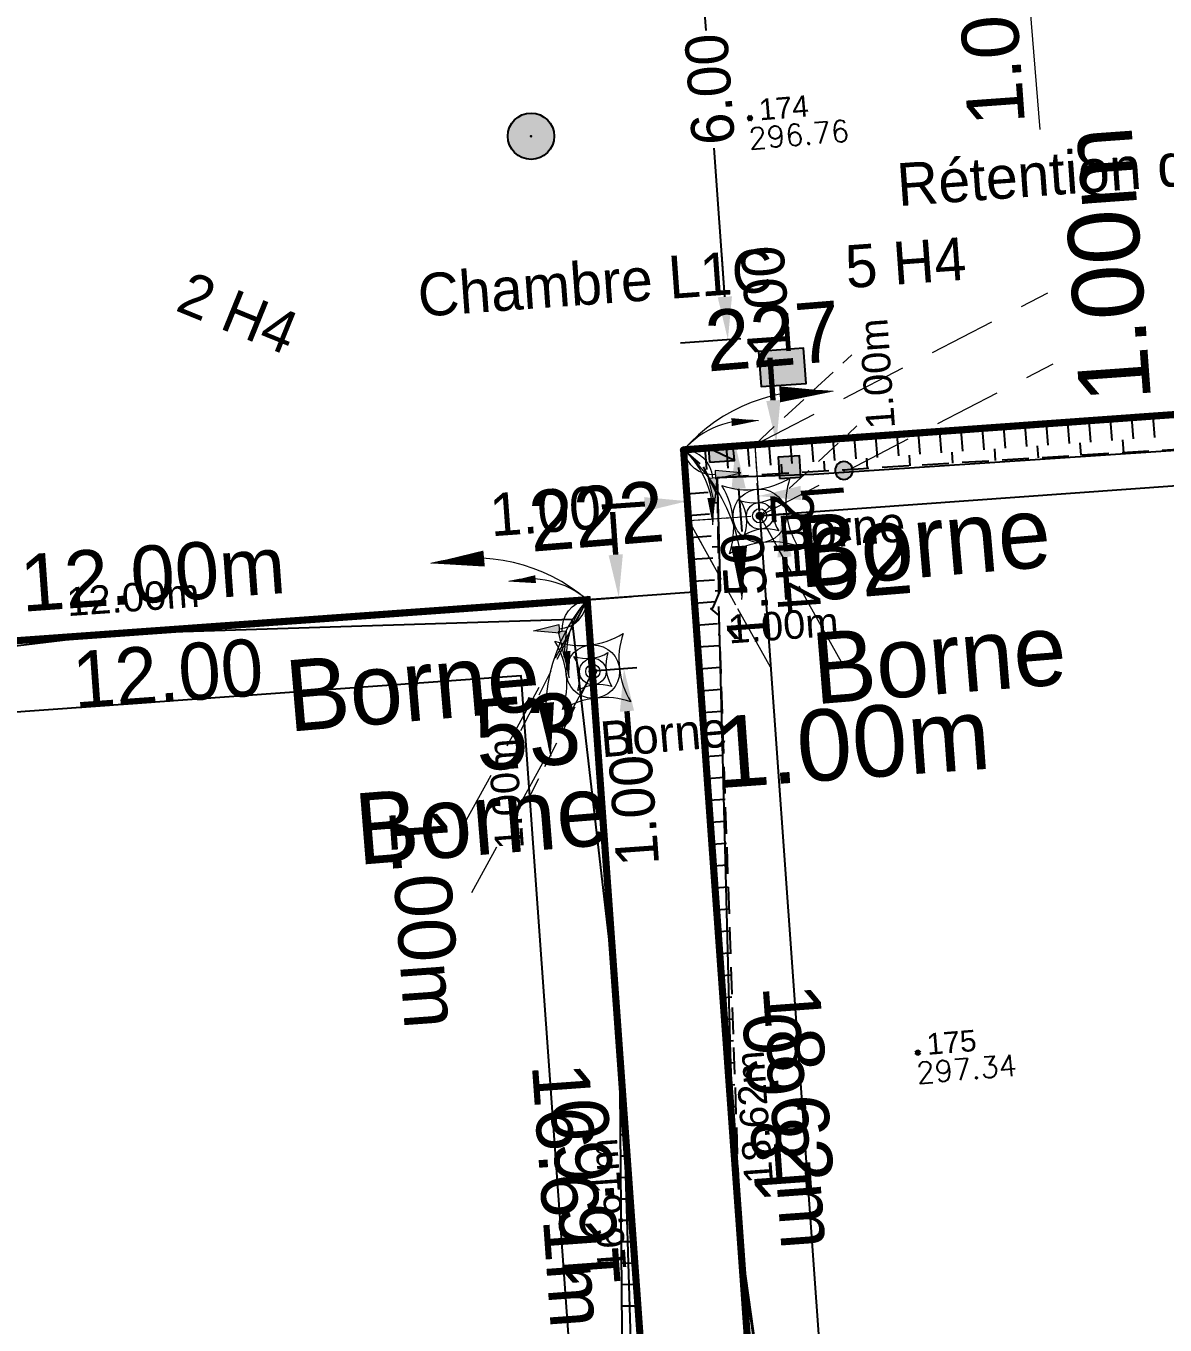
# Model space of a CAD drawing. Header units: metres. Extents: x 1851758 to 1852050, y 5187822 to 5188223.
# Drawn here: x 1851889.77 to 1851905.75, y 5187892.58 to 5187910.8 of the extents above; entities that cross this region are included whole.
import ezdxf
from ezdxf.enums import TextEntityAlignment as Align

# ---------------------------------------------------------------- set-up
doc = ezdxf.new("R2010")
doc.units = ezdxf.units.M
doc.header["$LTSCALE"] = 2.5
doc.header["$PDMODE"] = 35
doc.header["$PDSIZE"] = 0.03
doc.linetypes.add('L8', pattern=[0.225, 0.15, -0.075])
doc.layers.get('0').update_dxf_attribs({"linetype": 'CONTINUOUS', "lineweight": 30})
doc.layers.get('Defpoints').update_dxf_attribs({"linetype": 'CONTINUOUS'})
for name, color, linetype, plot in [('N', 1, 'CONTINUOUS', False), ('PRO_PAR_CONT_DA', 40, 'CONTINUOUS', False), ('PRO_PAR_CONT_DA_D', 7, 'CONTINUOUS', False)]:
    doc.layers.add(name, color=color, linetype=linetype, plot=plot)
for name, color, linetype, lineweight in [('P', 7, 'CONTINUOUS', 50), ('PRO_DEMOL_P', 7, 'CONTINUOUS', 50), ('PRO_IMP_REP', 6, 'CONTINUOUS', 15), ('PRO_IMP_REP_VENTE', 6, 'CONTINUOUS', 15), ('PRO_PAR', 1, 'CONTINUOUS', 35), ('PRO_PAR_COT', 200, 'CONTINUOUS', 20), ('PRO_PAR_COT_DA', 150, 'CONTINUOUS', 20), ('PRO_PAR_COT_VENTE', 150, 'CONTINUOUS', 20), ('PRO_PAR_DA', 1, 'CONTINUOUS', 35), ('PRO_PAR_P', 7, 'CONTINUOUS', 70), ('PRO_PAR_P_DA', 7, 'CONTINUOUS', 70), ('PRO_PAR_SURF', 157, 'CONTINUOUS', 20), ('Z', 7, 'CONTINUOUS', 9)]:
    doc.layers.add(name, color=color, linetype=linetype, lineweight=lineweight)
for name, color, linetype in [('PFM_VRD ET 2D', 7, 'CONTINUOUS'), ('PRO_PAR_N', 6, 'CONTINUOUS'), ('PRO_PAR_N_DA', 6, 'CONTINUOUS'), ('PRO_RES_EP_TXT', 5, 'CONTINUOUS'), ('PRO_RES_TEL_TXT', 84, 'CONTINUOUS'), ('PRO_VOI', 7, 'CONTINUOUS'), ('PRO_VOI_COTATION', 232, 'CONTINUOUS'), ('PRO_VOI_PLANCHETTES', 232, 'CONTINUOUS'), ('PRO_VOI_TAMPON', 5, 'CONTINUOUS')]:
    doc.layers.add(name, color=color, linetype=linetype)
doc.styles.add('_ECRITURE', font='NEWSGOTN.TTF')
doc.styles.add('Ecriture', font='NEWSGOTN.TTF')
doc.styles.add('SIMPLEX', font='SIMPLEX.SHX', dxfattribs={"oblique": 27})
doc.styles.get("Standard").update_dxf_attribs({"font": 'arial.ttf'})
doc.dimstyles.new('Voirie', dxfattribs={"dimtxt": 0.6, "dimasz": 0.6, "dimexe": 0.18, "dimexo": 0.0625, "dimgap": 0, "dimtad": 0, "dimzin": 0, "dimdsep": 46, "dimtxsty": 'Ecriture', "dimcen": 0.04, "dimclrd": 256, "dimclre": 256, "dimclrt": 256, "dimaunit": 2, "dimadec": 3, "dimazin": 0, "dimtfac": 1, "dimtofl": 0, "dimtmove": 0, "dimatfit": 0, "dimfxl": 0, "dimtolj": 1, "dimtzin": 0, "dimlwd": -1, "dimarcsym": 0})

# ---------------------------------------------------------------- blocks, each defined once
blk = doc.blocks.new('TCPOINT')
blk.add_point((0, 0))
at = {"layer": 'N'}
blk.add_attdef('MAT', (0.2, 0.2), '', height=0.34, dxfattribs=at)
at = {"layer": 'Z', "style": 'SIMPLEX'}
blk.add_attdef('ALT', (0.2, -0.54), '', height=0.34, dxfattribs=at)
blk = doc.blocks.new('*D71')
at = {"layer": 'Defpoints', "color": 0}
for p in [(1851898.886, 5187906.354), (1851899.615, 5187906.406), (1851898.993, 5187904.858)]:
    blk.add_point(p, dxfattribs=at)
at = {"layer": 'PRO_VOI_COTATION'}
for p, q in [((1851899.572, 5187907.005), (1851899.529, 5187907.603)), ((1851899.766, 5187904.312), (1851899.809, 5187903.713))]:
    blk.add_line(p, q, dxfattribs=at)
at = {"layer": 'PRO_VOI_COTATION', "lineweight": -2}
for p, q in [((1851898.948, 5187906.358), (1851899.795, 5187906.419)), ((1851899.055, 5187904.862), (1851899.902, 5187904.923))]:
    blk.add_line(p, q, dxfattribs=at)
at = {"layer": 'PRO_VOI_COTATION'}
for points in [[(1851899.472, 5187906.998), (1851899.672, 5187907.012), (1851899.615, 5187906.406)], [(1851899.666, 5187904.304), (1851899.865, 5187904.319), (1851899.723, 5187904.91)]]:
    blk.add_solid(points, dxfattribs=at)
at = {"layer": 'PRO_VOI_COTATION', "insert": (1851899.866, 5187902.918), "char_height": 0.6, "attachment_point": 5, "rotation": 94.1089, "style": 'Ecriture'}
blk.add_mtext('\\A1;1.50', dxfattribs=at)
blk = doc.blocks.new('*D72')
at = {"layer": 'Defpoints', "color": 0}
for p in [(1851898.456, 5187912.338), (1851899.185, 5187912.391), (1851898.886, 5187906.354)]:
    blk.add_point(p, dxfattribs=at)
at = {"layer": 'PRO_VOI_COTATION', "lineweight": -2}
for p, q in [((1851898.518, 5187912.343), (1851899.365, 5187912.404)), ((1851898.948, 5187906.358), (1851899.795, 5187906.419))]:
    blk.add_line(p, q, dxfattribs=at)
at = {"layer": 'PRO_VOI_COTATION'}
for p, q in [((1851899.228, 5187911.792), (1851899.304, 5187910.742)), ((1851899.572, 5187907.005), (1851899.422, 5187909.09))]:
    blk.add_line(p, q, dxfattribs=at)
for points in [[(1851899.129, 5187911.785), (1851899.328, 5187911.8), (1851899.185, 5187912.391)], [(1851899.472, 5187906.998), (1851899.672, 5187907.012), (1851899.615, 5187906.406)]]:
    blk.add_solid(points, dxfattribs=at)
at = {"layer": 'PRO_VOI_COTATION', "insert": (1851899.363, 5187909.916), "char_height": 0.6, "attachment_point": 5, "rotation": 94.1089, "style": 'Ecriture'}
blk.add_mtext('\\A1;6.00', dxfattribs=at)
blk = doc.blocks.new('ASS02')
h = blk.add_hatch(color=256)
h.dxf.hatch_style = 1
h.paths.add_polyline_path([(0.5, -0.5), (0.5, 0.5), (-0.5, 0.5), (-0.5, -0.5)])
blk.add_lwpolyline([(0.5, -0.5), (0.5, 0.5), (-0.5, 0.5), (-0.5, -0.5)], close=True)
blk = doc.blocks.new('ASS03')
h = blk.add_hatch(color=256)
h.dxf.hatch_style = 1
edge = h.paths.add_edge_path()
edge.add_arc((0, 0), 0.5, 0, 360)
for radius in [0.5, 0.01]:
    blk.add_circle((0, 0), radius)
blk = doc.blocks.new('fleche cote')
blk.add_hatch(color=0).paths.add_polyline_path([(-0.524, -0.399), (-0.524, -0.55), (-0.975, -0.475)])
at = {"color": 0}
blk.add_lwpolyline([(-0.524, -0.475, 0.385882), (0, 0)], format="xyb", dxfattribs=at)
blk.add_lwpolyline([(-0.524, -0.399), (-0.524, -0.55), (-0.975, -0.475)], close=True, dxfattribs=at)
blk = doc.blocks.new('fleche cote2')
blk.add_hatch(color=0).paths.add_polyline_path([(-0.524, 0.399), (-0.524, 0.55), (-0.975, 0.475)])
at = {"color": 0}
blk.add_lwpolyline([(-0.524, 0.399), (-0.524, 0.55), (-0.975, 0.475)], close=True, dxfattribs=at)
blk.add_lwpolyline([(-0.524, 0.475, -0.385882), (0, 0)], format="xyb", dxfattribs=at)
blk = doc.blocks.new('*D102')
at = {"layer": 'Defpoints', "color": 0}
for p in [(1851897.64, 5187902.755), (1851897.712, 5187901.758), (1851898.156, 5187901.79)]:
    blk.add_point(p, dxfattribs=at)
at = {"layer": 'PRO_PAR_P'}
for p, q in [((1851898.041, 5187903.386), (1851897.998, 5187903.984)), ((1851898.199, 5187901.191), (1851898.242, 5187900.593))]:
    blk.add_line(p, q, dxfattribs=at)
at = {"layer": 'PRO_PAR_P', "lineweight": -2}
for p, q in [((1851897.703, 5187902.76), (1851898.264, 5187902.8)), ((1851897.774, 5187901.762), (1851898.335, 5187901.803))]:
    blk.add_line(p, q, dxfattribs=at)
at = {"layer": 'PRO_PAR_P'}
for points in [[(1851897.941, 5187903.379), (1851898.141, 5187903.393), (1851898.084, 5187902.787)], [(1851898.099, 5187901.184), (1851898.298, 5187901.199), (1851898.156, 5187901.79)]]:
    blk.add_solid(points, dxfattribs=at)
at = {"layer": 'PRO_PAR_P', "insert": (1851898.299, 5187899.798), "char_height": 0.6, "attachment_point": 5, "rotation": 94.1089, "style": 'Ecriture'}
blk.add_mtext('\\A1;1.00', dxfattribs=at)
blk = doc.blocks.new('*D103')
at = {"layer": 'Defpoints', "color": 0}
for p in [(1851899.991, 5187904.929), (1851900.295, 5187904.951), (1851900.062, 5187903.932)]:
    blk.add_point(p, dxfattribs=at)
at = {"layer": 'PRO_PAR_P'}
for p, q in [((1851900.252, 5187905.55), (1851900.209, 5187906.148)), ((1851900.41, 5187903.355), (1851900.453, 5187902.757))]:
    blk.add_line(p, q, dxfattribs=at)
at = {"layer": 'PRO_PAR_P', "lineweight": -2}
for p, q in [((1851900.053, 5187904.934), (1851900.475, 5187904.964)), ((1851900.125, 5187903.936), (1851900.547, 5187903.967))]:
    blk.add_line(p, q, dxfattribs=at)
at = {"layer": 'PRO_PAR_P'}
for points in [[(1851900.153, 5187905.543), (1851900.352, 5187905.557), (1851900.295, 5187904.951)], [(1851900.31, 5187903.348), (1851900.51, 5187903.363), (1851900.367, 5187903.954)]]:
    blk.add_solid(points, dxfattribs=at)
at = {"layer": 'PRO_PAR_P', "insert": (1851900.152, 5187906.943), "char_height": 0.6, "attachment_point": 5, "rotation": 94.1089, "style": 'Ecriture'}
blk.add_mtext('\\A1;1.00', dxfattribs=at)
blk = doc.blocks.new('*D104')
at = {"layer": 'Defpoints', "color": 0}
for p in [(1851899.045, 5187904.138), (1851900.062, 5187903.932), (1851899.065, 5187903.86)]:
    blk.add_point(p, dxfattribs=at)
at = {"layer": 'PRO_PAR_P', "lineweight": -2}
for p, q in [((1851899.06, 5187903.923), (1851899.032, 5187904.317)), ((1851900.058, 5187903.994), (1851900.029, 5187904.389))]:
    blk.add_line(p, q, dxfattribs=at)
at = {"layer": 'PRO_PAR_P'}
for p, q in [((1851900.641, 5187904.252), (1851901.239, 5187904.295)), ((1851898.446, 5187904.095), (1851897.848, 5187904.052))]:
    blk.add_line(p, q, dxfattribs=at)
for points in [[(1851900.634, 5187904.352), (1851900.648, 5187904.153), (1851900.042, 5187904.209)], [(1851898.439, 5187904.194), (1851898.454, 5187903.995), (1851899.045, 5187904.138)]]:
    blk.add_solid(points, dxfattribs=at)
at = {"layer": 'PRO_PAR_P', "insert": (1851897.053, 5187903.995), "char_height": 0.6, "attachment_point": 5, "rotation": 4.1089, "style": 'Ecriture'}
blk.add_mtext('\\A1;1.00', dxfattribs=at)
blk = doc.blocks.new('BORNE IMP')
at = {"layer": 'PRO_IMP_REP'}
for radius in [0.375, 0.1]:
    blk.add_circle((0, 0), radius, dxfattribs=at)
for centre, start, end in [((-0.047, 1.518), 246.9187, 296.6535), ((-1.518, -0.047), 336.9187, 26.6535), ((1.518, 0.047), 156.9187, 206.6535), ((0.047, -1.518), 66.9187, 116.6535)]:
    blk.add_arc(centre, 1.144, start, end, dxfattribs=at)
blk = doc.blocks.new('PAR REP VENTE')
at = {"layer": 'PRO_IMP_REP_VENTE'}
for radius in [0.375, 0.1]:
    blk.add_circle((0, 0), radius, dxfattribs=at)
for centre, start, end in [((-0.17, 1.509), 251.5595, 301.2943), ((-1.509, -0.17), 341.5595, 31.2943), ((1.509, 0.17), 161.5595, 211.2943), ((0.17, -1.509), 71.5595, 121.2943)]:
    blk.add_arc(centre, 1.144, start, end, dxfattribs=at)
blk = doc.blocks.new('PRO_PAR_COT_02B')
at = {"layer": 'PRO_PAR_COT_DA'}
blk.add_lwpolyline([(-2.153, -0.666, 0, 0.225, 0), (-1.401, -0.68, 0.225, 0.225, 0)], format="xyseb", dxfattribs=at)
blk.add_arc((-1.72, 1.75), 2.454, 259.8455, 314.5074, dxfattribs=at)
blk = doc.blocks.new('PRO_PAR_COT_01B')
at = {"layer": 'PRO_PAR_COT_DA'}
blk.add_lwpolyline([(-2.153, 0.666, 0, 0.225, 0), (-1.401, 0.68, 0.225, 0.225, 0)], format="xyseb", dxfattribs=at)
blk.add_arc((-1.72, -1.75), 2.454, 45.4926, 100.1545, dxfattribs=at)

msp = doc.modelspace()

# ---------------------------------------------------------------- hatches: boundary and pattern name
at = {"layer": 'PRO_VOI_PLANCHETTES'}
h = msp.add_hatch(color=256, dxfattribs=at)
h.dxf.hatch_style = 1
h.paths.add_polyline_path([(1851899.136, 5187902.863), (1851900.494, 5187883.965), (1851977.187, 5187889.419), (1851978.221, 5187892.236), (1851977.132, 5187910.471), (1851977.162, 5187910.473), (1851978.251, 5187892.231), (1851977.209, 5187889.391), (1851900.466, 5187883.933), (1851899.106, 5187902.861)])
h = msp.add_hatch(color=256, dxfattribs=at)
h.dxf.hatch_style = 1
edge = h.paths.add_edge_path()
edge.add_arc((1851926.425, 5187498.208), 386.625, 94.06801, 99.38065, ccw=False)
edge.add_line((1851898.998, 5187883.859), (1851897.64, 5187902.755))
edge.add_line((1851897.64, 5187902.755), (1851897.67, 5187902.758))
edge.add_line((1851897.67, 5187902.758), (1851899.03, 5187883.831))
edge.add_line((1851899.03, 5187883.831), (1851899.001, 5187883.829))
edge.add_arc((1851926.425, 5187498.208), 386.595, 94.06785, 99.38086)
edge.add_line((1851863.412, 5187879.633), (1851863.408, 5187879.663))
at = {"layer": 'PRO_VOI_TAMPON'}
h = msp.add_hatch(color=256, dxfattribs=at)
h.dxf.hatch_style = 1
h.paths.add_polyline_path([(1851899.357, 5187904.683), (1851899.706, 5187904.708), (1851899.691, 5187904.908), (1851899.342, 5187904.883)])

# ---------------------------------------------------------------- linework, layer by layer
at = {"layer": 'PFM_VRD ET 2D', "flags": 128}
for points in [[(1851938.817, 5187906.989), (1851932.257, 5187906.617), (1851924.76, 5187906.295), (1851916.449, 5187905.748), (1851909.004, 5187905.053), (1851900.823, 5187904.51), (1851899.466, 5187904.467), (1851899.508, 5187902.89), (1851899.399, 5187902.635), (1851899.377, 5187902.626), (1851899.486, 5187902.532), (1851899.647, 5187896.387), (1851899.719, 5187894.33), (1851899.775, 5187893.796), (1851901.077, 5187884.6), (1851904.205, 5187884.671), (1851906.996, 5187884.818), (1851919.346, 5187885.497), (1851921.271, 5187885.509), (1851922.767, 5187885.519), (1851936.133, 5187887.535)], [(1851885.69, 5187901.637), (1851891.055, 5187902.282), (1851891.67, 5187902.301), (1851897.432, 5187902.482), (1851897.425, 5187902.475), (1851898.123, 5187896.456), (1851898.125, 5187896.379), (1851898.255, 5187892.215)]]:
    msp.add_lwpolyline(points, dxfattribs=at)
at = {"layer": 'PRO_PAR', "const_width": 0.1, "flags": 128}
for points in [[(1851898.831, 5187886.183), (1851897.64, 5187902.755), (1851885.671, 5187901.896), (1851884.704, 5187915.361)], [(1851978.077, 5187891.845), (1851978.221, 5187892.236), (1851977.132, 5187910.471), (1851898.993, 5187904.858)], [(1851898.993, 5187904.858), (1851900.327, 5187886.29)]]:
    msp.add_lwpolyline(points, dxfattribs=at)
at = {"layer": 'PRO_PAR_CONT_DA', "flags": 128}
msp.add_lwpolyline([(1851940.223, 5187919.349), (1851911.879, 5187917.313), (1851912.166, 5187913.323), (1851908.675, 5187913.073), (1851908.388, 5187917.062), (1851884.704, 5187915.361), (1851885.403, 5187905.626), (1851885.671, 5187901.896), (1851897.64, 5187902.755), (1851898.831, 5187886.183), (1851862.946, 5187883.619), (1851863.48, 5187879.051), (1851981.371, 5187888.402)], dxfattribs=at)
for points in [[(1851978.077, 5187891.845), (1851978.221, 5187892.236), (1851977.132, 5187910.471), (1851898.993, 5187904.858), (1851900.327, 5187886.29)], [(1851862.946, 5187883.619), (1851898.831, 5187886.183), (1851897.64, 5187902.755), (1851885.671, 5187901.896), (1851885.403, 5187905.626), (1851860.715, 5187902.701)]]:
    msp.add_lwpolyline(points, close=True, dxfattribs=at)
at = {"layer": 'PRO_PAR_CONT_DA_D', "flags": 128}
for points in [[(1851977.187, 5187892.783), (1851976.194, 5187909.401), (1851900.062, 5187903.932), (1851901.253, 5187887.359)], [(1851863.828, 5187884.685), (1851897.762, 5187887.109), (1851896.714, 5187901.686), (1851884.745, 5187900.826), (1851884.481, 5187904.51), (1851861.825, 5187901.825)]]:
    msp.add_lwpolyline(points, close=True, dxfattribs=at)
at = {"layer": 'PRO_PAR_COT_DA', "flags": 128}
msp.add_lwpolyline([(1851908.649, 5187913.343), (1851903.731, 5187912.568), (1851903.992, 5187909.353)], dxfattribs=at)
at = {"layer": 'PRO_PAR_COT_DA', "linetype": 'L8', "ltscale": 2.5, "flags": 128}
for points in [[(1851899.991, 5187904.929), (1851904.105, 5187907.062)], [(1851900.062, 5187903.932), (1851904.177, 5187906.065)], [(1851899.991, 5187904.929), (1851900.062, 5187903.932), (1851899.065, 5187903.86)], [(1851900.062, 5187903.932), (1851901.371, 5187901.588)], [(1851899.065, 5187903.86), (1851900.374, 5187901.516)], [(1851897.64, 5187902.755), (1851895.942, 5187899.662)], [(1851897.72, 5187901.748), (1851896.015, 5187898.643)]]:
    msp.add_lwpolyline(points, dxfattribs=at)
at = {"layer": 'PRO_PAR_COT_VENTE', "linetype": 'L8', "flags": 128}
for points in [[(1851899.991, 5187904.929), (1851901.352, 5187906.19)], [(1851900.062, 5187903.932), (1851901.424, 5187905.193)], [(1851899.991, 5187904.929), (1851900.062, 5187903.932), (1851899.065, 5187903.86)], [(1851900.062, 5187903.932), (1851900.72, 5187902.755)], [(1851899.065, 5187903.86), (1851899.722, 5187902.683)], [(1851897.64, 5187902.755), (1851896.702, 5187900.907)], [(1851897.72, 5187901.748), (1851896.84, 5187900.015)]]:
    msp.add_lwpolyline(points, dxfattribs=at)
at = {"layer": 'PRO_PAR_COT_VENTE'}
for points in [[(1851900.043, 5187905.267, 0, 0.112, 0), (1851899.667, 5187905.247, 0.112, 0.112, 0)], [(1851899.402, 5187903.808, 0, 0.112, 0), (1851899.383, 5187904.183, 0.112, 0.112, 0)], [(1851896.543, 5187903.01, 0, 0.112, 0), (1851896.917, 5187903.044, 0.112, 0.112, 0)], [(1851897.386, 5187901.658, 0, 0.112, 0), (1851897.351, 5187902.032, 0.112, 0.112, 0)]]:
    msp.add_lwpolyline(points, format="xyseb", dxfattribs=at)
for centre, start, end in [((1851899.914, 5187904.046), 83.9544, 138.6163), ((1851898.182, 5187903.937), 353.9544, 48.6163), ((1851896.845, 5187901.821), 49.6016, 104.2634), ((1851898.575, 5187901.96), 139.6016, 194.2634)]:
    msp.add_arc(centre, 1.227, start, end, dxfattribs=at)
at = {"layer": 'PRO_PAR_DA', "flags": 128}
for points in [[(1851898.831, 5187886.183), (1851897.64, 5187902.755), (1851885.671, 5187901.896), (1851884.704, 5187915.361)], [(1851978.077, 5187891.845), (1851978.221, 5187892.236), (1851977.132, 5187910.471), (1851898.993, 5187904.858)], [(1851898.993, 5187904.858), (1851900.327, 5187886.29)]]:
    msp.add_lwpolyline(points, dxfattribs=at)
at = {"layer": 'PRO_PAR_SURF', "flags": 128}
for points in [[(1851979.459, 5187919.524), (1851978.181, 5187918.066), (1851896.96, 5187912.231), (1851896.78, 5187914.725), (1851884.811, 5187913.865), (1851885.671, 5187901.896), (1851897.64, 5187902.755), (1851899.225, 5187880.697), (1851981.487, 5187886.528)], [(1851898.993, 5187904.858), (1851977.132, 5187910.471), (1851978.221, 5187892.236), (1851977.187, 5187889.419), (1851900.494, 5187883.965)], [(1851977.132, 5187910.471), (1851898.993, 5187904.858), (1851900.494, 5187883.965), (1851977.187, 5187889.419), (1851978.221, 5187892.236)], [(1851977.132, 5187910.471), (1851978.221, 5187892.236), (1851978.077, 5187891.845), (1851900.327, 5187886.29), (1851898.993, 5187904.858)], [(1851897.64, 5187902.755), (1851885.671, 5187901.896), (1851885.403, 5187905.626), (1851860.715, 5187902.701), (1851862.946, 5187883.619), (1851898.831, 5187886.183)]]:
    msp.add_lwpolyline(points, close=True, dxfattribs=at)
at = {"layer": 'PRO_VOI', "color": 32}
for p, q in [((1851903.783, 5187905.202, 296.131), (1851903.805, 5187904.903, 296.131)), ((1851904.083, 5187905.223, 296.131), (1851904.104, 5187904.924, 296.131)), ((1851904.382, 5187905.245, 296.131), (1851904.403, 5187904.946, 296.131)), ((1851904.681, 5187905.266, 296.131), (1851904.703, 5187904.967, 296.131)), ((1851904.981, 5187905.288, 296.131), (1851905.002, 5187904.989, 296.131)), ((1851905.28, 5187905.309, 296.131), (1851905.302, 5187905.01, 296.131)), ((1851905.58, 5187905.331, 296.131), (1851905.601, 5187905.032, 296.131)), ((1851901.388, 5187905.03, 296.131), (1851901.41, 5187904.731, 296.131)), ((1851901.688, 5187905.051, 296.131), (1851901.709, 5187904.752, 296.131)), ((1851901.987, 5187905.073, 296.131), (1851902.008, 5187904.774, 296.131)), ((1851902.286, 5187905.094, 296.131), (1851902.308, 5187904.795, 296.131)), ((1851902.586, 5187905.116, 296.131), (1851902.607, 5187904.817, 296.131)), ((1851902.885, 5187905.137, 296.131), (1851902.907, 5187904.838, 296.131)), ((1851903.184, 5187905.159, 296.131), (1851903.206, 5187904.86, 296.131)), ((1851903.484, 5187905.18, 296.131), (1851903.505, 5187904.881, 296.131)), ((1851898.993, 5187904.858, 296.131), (1851899.22, 5187904.661, 296.131)), ((1851899.292, 5187904.879, 296.131), (1851899.314, 5187904.58, 296.131)), ((1851899.592, 5187904.901, 296.131), (1851899.613, 5187904.601, 296.131)), ((1851899.891, 5187904.922, 296.131), (1851899.913, 5187904.623, 296.131)), ((1851900.191, 5187904.944, 296.131), (1851900.212, 5187904.645, 296.131)), ((1851900.49, 5187904.965, 296.131), (1851900.512, 5187904.666, 296.131)), ((1851900.789, 5187904.987, 296.131), (1851900.811, 5187904.688, 296.131)), ((1851901.089, 5187905.008, 296.131), (1851901.11, 5187904.709, 296.131)), ((1851902.757, 5187904.827, 296.131), (1851902.768, 5187904.67, 296.131)), ((1851903.356, 5187904.87, 296.131), (1851903.367, 5187904.707, 296.131)), ((1851903.954, 5187904.913, 296.131), (1851903.967, 5187904.744, 296.131)), ((1851904.553, 5187904.956, 296.131), (1851904.566, 5187904.781, 296.131)), ((1851905.152, 5187904.999, 296.131), (1851905.165, 5187904.817, 296.131)), ((1851900.362, 5187904.655, 296.131), (1851900.371, 5187904.523, 296.131)), ((1851900.961, 5187904.698, 296.131), (1851900.971, 5187904.56, 296.131)), ((1851901.559, 5187904.741, 296.131), (1851901.57, 5187904.597, 296.131)), ((1851902.158, 5187904.784, 296.131), (1851902.169, 5187904.633, 296.131)), ((1851899.015, 5187904.55, 296.131), (1851899.015, 5187904.55)), ((1851899.267, 5187904.621, 296.131), (1851899.468, 5187904.218, 296.131)), ((1851899.763, 5187904.612, 296.131), (1851899.772, 5187904.486, 296.131)), ((1851899.037, 5187904.243, 296.131), (1851899.336, 5187904.265, 296.131)), ((1851899.348, 5187904.111, 296.131), (1851899.469, 5187904.12, 296.131)), ((1851899.059, 5187903.936, 296.131), (1851899.359, 5187903.958, 296.131)), ((1851899.081, 5187903.629, 296.131), (1851899.381, 5187903.65, 296.131)), ((1851899.392, 5187903.497, 296.131), (1851899.476, 5187903.503, 296.131)), ((1851899.103, 5187903.322, 296.131), (1851899.403, 5187903.343, 296.131)), ((1851899.126, 5187903.014, 296.131), (1851899.425, 5187903.036, 296.131)), ((1851899.436, 5187902.882, 296.131), (1851899.482, 5187902.886, 296.131)), ((1851899.148, 5187902.707, 296.131), (1851899.447, 5187902.729, 296.131)), ((1851899.17, 5187902.4, 296.131), (1851899.469, 5187902.421, 296.131)), ((1851899.192, 5187902.093, 296.131), (1851899.491, 5187902.114, 296.131)), ((1851899.48, 5187902.268, 296.131), (1851899.495, 5187902.269, 296.131)), ((1851899.214, 5187901.785, 296.131), (1851899.511, 5187901.807, 296.131)), ((1851899.236, 5187901.478, 296.131), (1851899.522, 5187901.499, 296.131)), ((1851899.258, 5187901.171, 296.131), (1851899.532, 5187901.191, 296.131)), ((1851899.28, 5187900.864, 296.131), (1851899.543, 5187900.883, 296.131)), ((1851899.302, 5187900.556, 296.131), (1851899.554, 5187900.575, 296.131)), ((1851899.324, 5187900.249, 296.131), (1851899.564, 5187900.266, 296.131)), ((1851899.346, 5187899.942, 296.131), (1851899.575, 5187899.958, 296.131)), ((1851899.368, 5187899.635, 296.131), (1851899.585, 5187899.65, 296.131)), ((1851899.39, 5187899.328, 296.131), (1851899.596, 5187899.342, 296.131)), ((1851899.412, 5187899.02, 296.131), (1851899.607, 5187899.034, 296.131)), ((1851899.435, 5187898.713, 296.131), (1851899.617, 5187898.726, 296.131)), ((1851899.457, 5187898.406, 296.131), (1851899.628, 5187898.418, 296.131)), ((1851899.479, 5187898.099, 296.131), (1851899.639, 5187898.11, 296.131)), ((1851899.501, 5187897.791, 296.131), (1851899.649, 5187897.802, 296.131)), ((1851899.523, 5187897.484, 296.131), (1851899.66, 5187897.494, 296.131)), ((1851899.545, 5187897.177, 296.131), (1851899.671, 5187897.186, 296.131)), ((1851899.567, 5187896.87, 296.131), (1851899.681, 5187896.878, 296.131)), ((1851898.093, 5187896.454, 297.488), (1851898.093, 5187896.454, 297.488)), ((1851899.589, 5187896.562, 296.131), (1851899.692, 5187896.57, 296.131)), ((1851899.611, 5187896.255, 296.131), (1851899.703, 5187896.262, 296.131)), ((1851898.095, 5187896.154, 297.488), (1851898.115, 5187896.154, 299.14)), ((1851899.633, 5187895.948, 296.131), (1851899.713, 5187895.954, 296.131)), ((1851898.098, 5187895.853, 297.488), (1851898.136, 5187895.854, 299.14)), ((1851898.1, 5187895.553, 297.488), (1851898.158, 5187895.553, 299.14)), ((1851899.655, 5187895.641, 296.131), (1851899.724, 5187895.646, 296.131)), ((1851898.103, 5187895.252, 297.488), (1851898.179, 5187895.253, 299.14)), ((1851899.677, 5187895.334, 296.131), (1851899.734, 5187895.338, 296.131)), ((1851899.699, 5187895.026, 296.131), (1851899.745, 5187895.03, 296.131)), ((1851898.105, 5187894.952, 297.488), (1851898.201, 5187894.953, 299.14)), ((1851898.108, 5187894.652, 297.488), (1851898.222, 5187894.653, 299.14)), ((1851899.721, 5187894.719, 296.131), (1851899.756, 5187894.722, 296.131)), ((1851898.11, 5187894.351, 297.488), (1851898.244, 5187894.353, 299.14)), ((1851899.744, 5187894.412, 296.131), (1851899.766, 5187894.413, 296.131)), ((1851899.766, 5187894.105, 296.131), (1851899.777, 5187894.105, 296.131)), ((1851898.113, 5187894.051, 297.488), (1851898.265, 5187894.052, 299.14)), ((1851898.115, 5187893.751, 297.488), (1851898.287, 5187893.752, 299.14)), ((1851899.788, 5187893.797, 296.131), (1851899.788, 5187893.797, 296.131)), ((1851899.788, 5187893.797, 297.549), (1851899.788, 5187893.797, 297.549)), ((1851898.118, 5187893.45, 297.488), (1851898.309, 5187893.452, 299.14)), ((1851899.831, 5187893.491, 297.549), (1851899.81, 5187893.488, 297.549)), ((1851899.874, 5187893.184, 297.549), (1851899.832, 5187893.178, 297.549)), ((1851898.12, 5187893.15, 297.488), (1851898.33, 5187893.152, 299.14)), ((1851898.123, 5187892.85, 297.488), (1851898.352, 5187892.852, 299.14)), ((1851899.917, 5187892.878, 297.549), (1851899.854, 5187892.869, 297.549))]:
    msp.add_line(p, q, dxfattribs=at)
at = {"layer": 'PRO_VOI', "color": 34, "linetype": 'L8', "elevation": 296.131, "flags": 128}
msp.add_lwpolyline([(1851977.967, 5187896.489), (1851977.399, 5187902.08), (1851977.194, 5187905.248), (1851976.726, 5187909.825), (1851976.719, 5187909.968), (1851968.03, 5187909.369), (1851959.683, 5187908.68), (1851953.838, 5187907.976), (1851949.206, 5187907.54), (1851938.817, 5187906.989), (1851932.257, 5187906.617), (1851924.76, 5187906.295), (1851916.449, 5187905.748), (1851909.004, 5187905.053), (1851899.466, 5187904.467), (1851899.486, 5187902.532), (1851899.788, 5187893.797)], dxfattribs=at)
at = {"layer": 'PRO_VOI', "flags": 128}
msp.add_lwpolyline([(1851899.136, 5187902.863), (1851897.64, 5187902.755)], dxfattribs=at)
at = {"layer": 'PRO_VOI', "color": 34, "flags": 128}
msp.add_lwpolyline([(1851898.093, 5187896.454), (1851898.191, 5187884.603)], dxfattribs=at)
at = {"layer": 'PRO_VOI', "color": 34, "elevation": 297.549, "flags": 128}
msp.add_lwpolyline([(1851899.788, 5187893.797), (1851901.077, 5187884.6), (1851904.205, 5187884.671), (1851922.765, 5187885.549)], dxfattribs=at)
at = {"layer": 'PRO_VOI_PLANCHETTES', "flags": 128}
msp.add_lwpolyline([(1851899.136, 5187902.863), (1851900.494, 5187883.965), (1851977.187, 5187889.419), (1851978.221, 5187892.236), (1851977.132, 5187910.471), (1851977.162, 5187910.473), (1851978.251, 5187892.231), (1851977.209, 5187889.391), (1851900.466, 5187883.933), (1851899.106, 5187902.861)], close=True, dxfattribs=at)
msp.add_lwpolyline([(1851863.408, 5187879.663, -0.023185), (1851898.998, 5187883.859), (1851897.64, 5187902.755), (1851897.67, 5187902.758), (1851899.03, 5187883.831), (1851899.001, 5187883.829, 0.023187), (1851863.412, 5187879.633)], format="xyb", close=True, dxfattribs=at)
at = {"layer": 'PRO_VOI_TAMPON', "color": 1, "flags": 128}
msp.add_lwpolyline([(1851899.357, 5187904.683), (1851899.706, 5187904.708), (1851899.691, 5187904.908), (1851899.342, 5187904.883)], close=True, dxfattribs=at)
msp.add_lwpolyline([(1851899.706, 5187904.708), (1851899.342, 5187904.883)], dxfattribs=at)

# ---------------------------------------------------------------- block references
at = {"layer": 'P'}
ref = msp.add_blockref('TCPOINT', (1851902.28, 5187896.402, 297.34), dxfattribs=dict(at, rotation=301.9002445867005))
ref.add_attrib('MAT', '175', (1851902.417, 5187896.37, 297.34), dxfattribs={"layer": 'N', "height": 0.3, "rotation": 4.6408})
ref.add_attrib('ALT', '297.34', dxfattribs={"layer": 'Z', "height": 0.3, "rotation": 4.6408, "style": 'SIMPLEX'}).set_placement((1851902.248, 5187896.264, 297.34), align=Align.TOP_LEFT)
at = {"layer": 'PRO_DEMOL_P'}
ref = msp.add_blockref('TCPOINT', (1851899.925, 5187909.511, 296.76), dxfattribs=dict(at, rotation=301.9002445867005))
ref.add_attrib('MAT', '174', (1851900.063, 5187909.479, 296.76), dxfattribs={"layer": 'N', "height": 0.3, "rotation": 4.6408})
ref.add_attrib('ALT', '296.76', dxfattribs={"layer": 'Z', "height": 0.3, "rotation": 4.6408, "style": 'SIMPLEX'}).set_placement((1851899.893, 5187909.373, 296.76), align=Align.TOP_LEFT)
at = {"layer": 'PRO_IMP_REP', "rotation": 4.640794973642308}
for p in [(1851900.062, 5187903.932), (1851897.72, 5187901.748)]:
    msp.add_blockref('BORNE IMP', p, dxfattribs=at)
at = {"layer": 'PRO_IMP_REP_VENTE', "xscale": 0.5, "yscale": 0.5, "zscale": 0.5}
for p in [(1851900.062, 5187903.932), (1851897.72, 5187901.748)]:
    msp.add_blockref('PAR REP VENTE', p, dxfattribs=at)
at = {"layer": 'PRO_PAR_COT', "xscale": 0.8, "yscale": 0.8, "zscale": 0.8}
for name, p, rotation in [('fleche cote2', (1851898.993, 5187904.858), 184.1089314858801), ('fleche cote', (1851898.993, 5187904.858), 94.1089314862419), ('fleche cote', (1851897.64, 5187902.755), 4.108931483619848), ('fleche cote2', (1851897.64, 5187902.755), 94.10893148402474)]:
    msp.add_blockref(name, p, dxfattribs=dict(at, rotation=rotation))
at = {"layer": 'PRO_PAR_COT_DA'}
for name, p, rotation in [('PRO_PAR_COT_02B', (1851898.993, 5187904.858), 184.1089314863015), ('PRO_PAR_COT_02B', (1851898.993, 5187904.858), 94.10893148382748), ('PRO_PAR_COT_01B', (1851897.64, 5187902.755), 4.108931473062671), ('PRO_PAR_COT_01B', (1851897.64, 5187902.755), 94.10893148288204)]:
    msp.add_blockref(name, p, dxfattribs=dict(at, rotation=rotation))
at = {"layer": 'PRO_PAR_P'}
ref = msp.add_blockref('TCPOINT', (1851900.062, 5187903.932), dxfattribs=dict(at, rotation=89.95836008128018))
ref.add_attrib('MAT', '62', (1851900.757, 5187902.735), dxfattribs={"layer": 'PRO_PAR_N', "lineweight": -2, "height": 1, "rotation": 4.6408, "style": 'Ecriture'})
ref = msp.add_blockref('TCPOINT', (1851897.712, 5187901.758), dxfattribs=dict(at, rotation=89.95836008128018))
ref.add_attrib('MAT', '53', (1851896.101, 5187900.35), dxfattribs={"layer": 'PRO_PAR_N', "lineweight": -2, "height": 1, "rotation": 4.6408, "style": 'Ecriture'})
at = {"layer": 'PRO_PAR_P_DA'}
ref = msp.add_blockref('TCPOINT', (1851898.993, 5187904.858), dxfattribs=dict(at, xscale=2.5, yscale=2.5, zscale=2.5))
ref.add_attrib('MAT', '227', (1851899.332, 5187905.956), dxfattribs={"layer": 'PRO_PAR_N_DA', "height": 0.85, "rotation": 4.6408, "style": '_ECRITURE'})
ref = msp.add_blockref('TCPOINT', (1851897.64, 5187902.755), dxfattribs=dict(at, xscale=2.5, yscale=2.5, zscale=2.5))
ref.add_attrib('MAT', '222', (1851896.858, 5187903.428), dxfattribs={"layer": 'PRO_PAR_N_DA', "height": 0.85, "rotation": 4.6408, "style": '_ECRITURE'})
at = {"layer": 'PRO_VOI_TAMPON'}
for name, p, xscale, yscale, rotation in [('ASS03', (1851896.852, 5187909.257), 0.65, 0.65, 4.640794973699927), ('ASS02', (1851900.379, 5187906.015), 0.633, 0.495, 184.1089315203284), ('ASS02', (1851900.479, 5187904.614), 0.3, 0.3, 274.1089315448713), ('ASS03', (1851901.243, 5187904.568), -0.2499999999999999, 0.2499999999999999, 76.31239372912667)]:
    msp.add_blockref(name, p, dxfattribs=dict(at, xscale=xscale, yscale=yscale, rotation=rotation))

# ---------------------------------------------------------------- texts
at = {"layer": 'PRO_IMP_REP', "style": '_ECRITURE'}
for p in [(1851900.624, 5187902.921), (1851893.456, 5187900.902)]:
    msp.add_text('Borne ', height=1, rotation=4.8887, dxfattribs=at).set_placement(p)
at = {"layer": 'PRO_IMP_REP_VENTE', "style": '_ECRITURE'}
for p in [(1851900.343, 5187903.426), (1851897.847, 5187900.544)]:
    msp.add_text('Borne ', height=0.5, rotation=4.8887, dxfattribs=at).set_placement(p)
at = {"layer": 'PRO_PAR_COT', "char_height": 0.8, "attachment_point": 5, "style": 'Ecriture'}
for s, insert, rotation in [('\\A1;12.00', (1851891.756, 5187901.716), 4.1089), ('\\A1;18.60', (1851900.319, 5187895.63), 94.1089), ('\\A1;16.60', (1851897.624, 5187894.425), 94.1089)]:
    msp.add_mtext(s, dxfattribs=dict(at, insert=insert, rotation=rotation))
at = {"layer": 'PRO_PAR_COT_DA', "attachment_point": 5}
for s, insert, char_height, rotation in [('\\A1;1.00m', (1851903.28, 5187910.956), 0.8, 94.1089), ('\\A1;1.00m', (1851904.923, 5187907.456), 1, 94.1089), ('\\A1;12.00m', (1851891.543, 5187903.112), 0.8, 4.1089), ('\\A1;1.00m', (1851901.355, 5187900.74), 1, 4.1089), ('\\A1;1.00m', (1851895.363, 5187898.291), 0.8, 274.1089), ('\\A1;18.62m', (1851900.628, 5187895.51), 0.8, 274.1089), ('\\A1;16.61m', (1851897.39, 5187894.404), 0.8, 274.1089)]:
    msp.add_mtext(s, dxfattribs=dict(at, insert=insert, char_height=char_height, rotation=rotation))
at = {"layer": 'PRO_PAR_COT_VENTE', "char_height": 0.4, "attachment_point": 5}
for s, insert, rotation in [('\\A1;1.00m', (1851901.709, 5187905.924), 94.1089), ('\\A1;12.00m', (1851891.267, 5187902.788), 4.1089), ('\\A1;1.00m', (1851900.39, 5187902.393), 4.1089), ('\\A1;1.00m', (1851896.501, 5187900.029), 94.1089), ('\\A1;18.62m', (1851899.985, 5187895.496), 94.1089), ('\\A1;16.61m', (1851897.928, 5187894.269), 94.1089)]:
    msp.add_mtext(s, dxfattribs=dict(at, insert=insert, rotation=rotation))
at = {"layer": 'PRO_PAR_N', "style": '_ECRITURE'}
for p in [(1851900.84, 5187901.288), (1851894.425, 5187899.035)]:
    msp.add_text('Borne', height=1, rotation=4.6408, dxfattribs=at).set_placement(p)
at = {"layer": 'PRO_RES_EP_TXT', "linetype": 'Continuous', "ltscale": 0.2, "style": 'Ecriture'}
msp.add_text('Rétention des eaux pluviales de voirie', height=0.6, rotation=4.1089, dxfattribs=at).set_placement((1851902.009, 5187908.276))
at = {"layer": 'PRO_RES_TEL_TXT', "linetype": 'Continuous', "ltscale": 0.2, "style": 'Ecriture'}
for s, rotation, p in [('5 H4', 4.1089, (1851901.285, 5187907.125)), ('Chambre L1C', 4.1089, (1851895.286, 5187906.724)), ('2 H4', 337.8725, (1851891.844, 5187906.82)), ('2 H4', 274.1089, (1851900.205, 5187904.244))]:
    msp.add_text(s, height=0.6, rotation=rotation, dxfattribs=at).set_placement(p)

# ---------------------------------------------------------------- dimensions: what is measured, and where the dimension line sits
at = {"layer": 'PRO_PAR_P'}
for p1, p2, distance, picture, middle in [((1851900.062, 5187903.932), (1851899.991, 5187904.929), -0.306, '*D103', (1851900.152, 5187906.943)), ((1851900.062, 5187903.932), (1851899.065, 5187903.86), -0.278, '*D104', (1851897.053, 5187903.995)), ((1851897.64, 5187902.755), (1851897.712, 5187901.758), 0.445, '*D102', (1851898.299, 5187899.798))]:
    dim = msp.add_aligned_dim(p1=p1, p2=p2, distance=distance, dimstyle='Voirie', dxfattribs=at)
    dim.commit()
    dim.dimension.update_dxf_attribs({"geometry": picture, "text_midpoint": middle})
at = {"layer": 'PRO_VOI_COTATION'}
for base, p1, p2, picture, middle in [((1851899.185, 5187912.391), (1851898.886, 5187906.354), (1851898.456, 5187912.338), '*D72', (1851899.363, 5187909.916)), ((1851899.615, 5187906.406), (1851898.993, 5187904.858), (1851898.886, 5187906.354), '*D71', (1851899.866, 5187902.918))]:
    dim = msp.add_linear_dim(base=base, p1=p1, p2=p2, angle=94.1089, dimstyle='Voirie', dxfattribs=at)
    dim.commit()
    dim.dimension.update_dxf_attribs({"geometry": picture, "text_midpoint": middle, "dimtype": 161})

doc.saveas('drawing.dxf')
